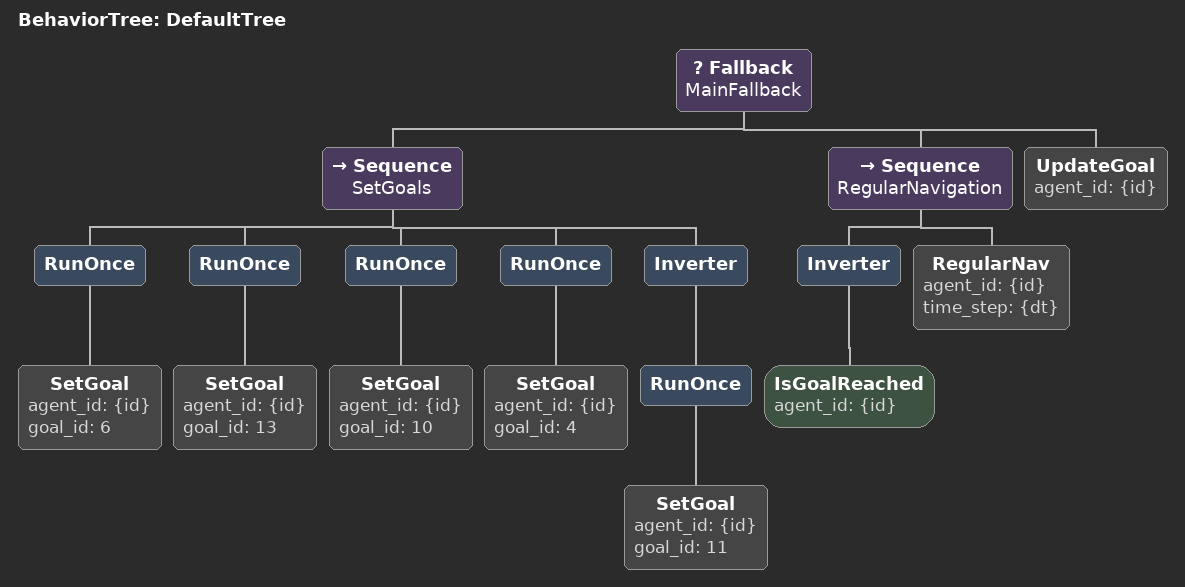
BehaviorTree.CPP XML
<?xml version="1.0" encoding="UTF-8"?>
<root main_tree_to_execute="DefaultTree" BTCPP_format="4">

<BehaviorTree ID="DefaultTree">
  <Fallback name="MainFallback">
    <!-- Goal ring -->
    <Sequence name="SetGoals">
      <RunOnce>
        <SetGoal agent_id="{id}" goal_id="6"/>
      </RunOnce>
      <RunOnce>
        <SetGoal agent_id="{id}" goal_id="13"/>
      </RunOnce>
      <RunOnce>
        <SetGoal agent_id="{id}" goal_id="10"/>
      </RunOnce>
      <RunOnce>
        <SetGoal agent_id="{id}" goal_id="4"/>
      </RunOnce>
      <Inverter>
        <RunOnce>
          <SetGoal agent_id="{id}" goal_id="11"/>
        </RunOnce>
      </Inverter>
    </Sequence>
    <!-- Navigation loop -->
    <Sequence name="RegularNavigation">
      <Inverter>
        <IsGoalReached agent_id="{id}"/>
      </Inverter>
      <RegularNav agent_id="{id}" time_step="{dt}"/>
    </Sequence>
    <!-- Advance to the next goal -->
    <UpdateGoal agent_id="{id}"/>
  </Fallback>
</BehaviorTree>
</root>
